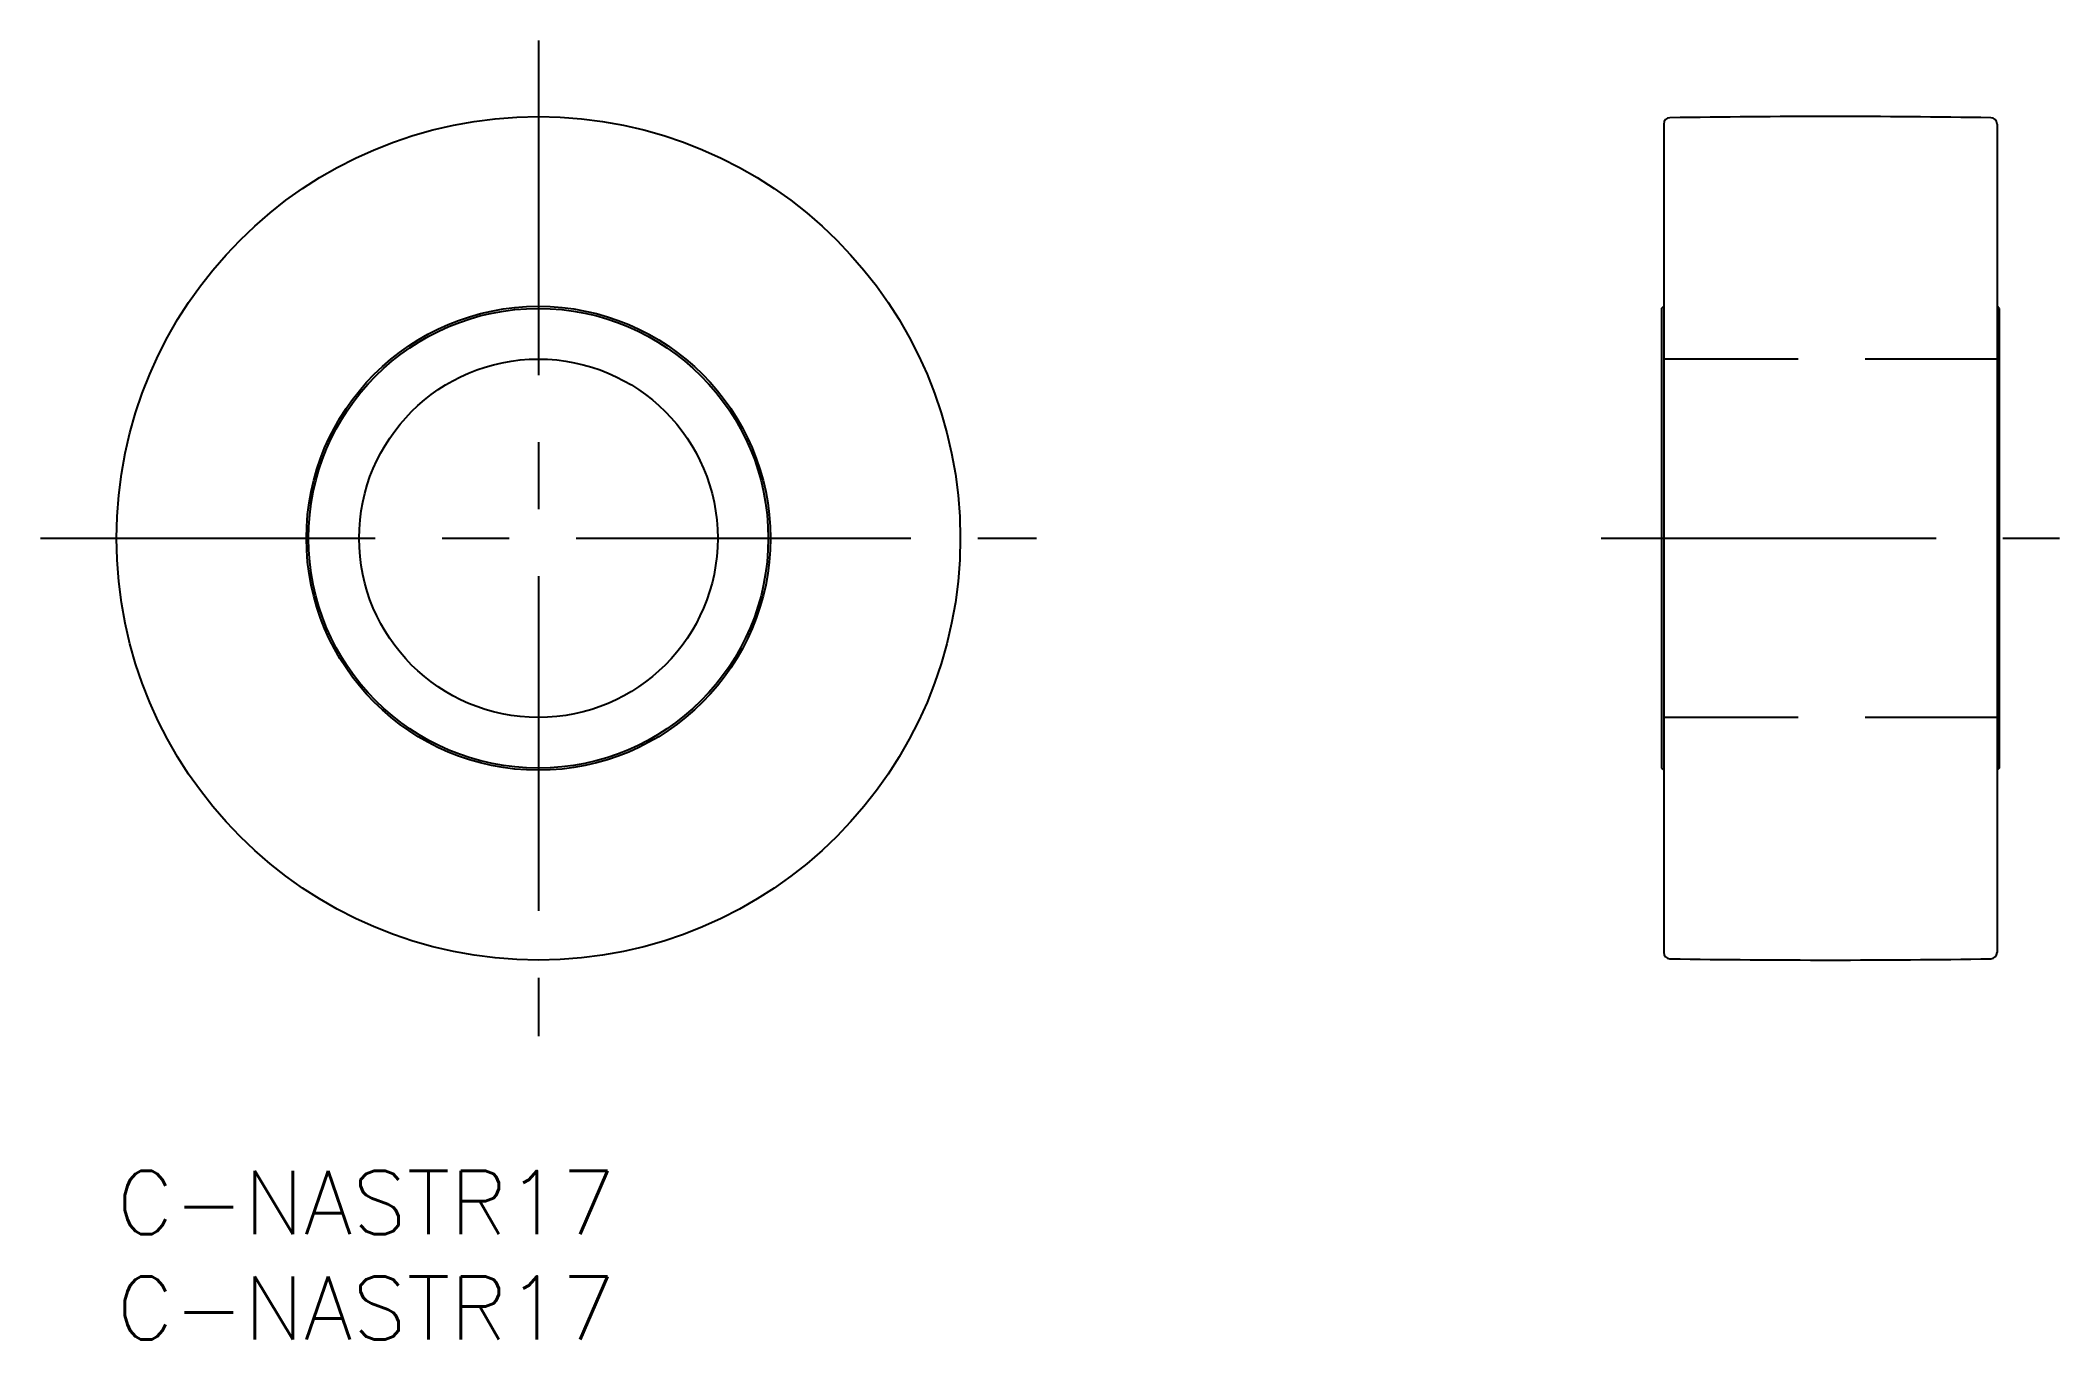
# Model space of a CAD drawing. Extents: x -3.6 to 92.1, y -8 to 53.6.
import ezdxf

# ---------------------------------------------------------------- set-up
doc = ezdxf.new("R2010")
doc.units = 0
doc.header["$LTSCALE"] = 0.5
doc.linetypes.add('CENTER', pattern=[50.8, 31.75, -6.35, 6.35, -6.35])
doc.linetypes.add('DASHED', pattern=[19.05, 12.7, -6.35])
for name, color, linetype in [('MSM_CENTER', 1, 'CENTER'), ('MSM_CONTINUOUS', 7, 'CONTINUOUS'), ('MSM_DASHED', 4, 'DASHED'), ('MSM_PART_NUMBER', 7, 'CONTINUOUS')]:
    doc.layers.add(name, color=color, linetype=linetype)
doc.styles.get("Standard").update_dxf_attribs({"font": 'txt.shx', "height": 3, "bigfont": 'bigfont.shx'})

# ---------------------------------------------------------------- blocks, each defined once
blk = doc.blocks.new('*U14')
at = {"layer": 'MSM_PART_NUMBER'}
blk.add_text('C-NASTR17', height=3, dxfattribs=at).set_placement((0, -3))
blk = doc.blocks.new('*U15')
at = {"layer": 'MSM_PART_NUMBER'}
blk.add_text('C-NASTR17', height=3, dxfattribs=at).set_placement((0, -8))

msp = doc.modelspace()

# ---------------------------------------------------------------- linework, layer by layer
at = {"layer": 'MSM_CENTER'}
for p, q in [((20, 53.611), (20, 6.389)), ((-3.611, 30), (43.611, 30)), ((70.389, 30), (92.124, 30))]:
    msp.add_line(p, q, dxfattribs=at)
at = {"layer": 'MSM_CONTINUOUS'}
for p, q in [((73.356, 49.642), (73.356, 10.358)), ((89.156, 49.642), (89.156, 10.358)), ((73.256, 40.9), (73.356, 41)), ((73.256, 40.9), (73.256, 19.1)), ((89.256, 40.9), (89.156, 41)), ((89.256, 40.9), (89.256, 19.1)), ((73.256, 19.1), (73.356, 19)), ((89.256, 19.1), (89.156, 19))]:
    msp.add_line(p, q, dxfattribs=at)
for radius in [20, 11, 10.9, 8.5]:
    msp.add_circle((20, 30), radius, dxfattribs=at)
for centre, radius, start, end in [((73.656, 49.642), 0.3, 90.87145, 180), ((81.256, -450), 500, 89.12855, 90.87145), ((88.856, 49.642), 0.3, 0, 89.12855), ((73.656, 10.358), 0.3, 180, 269.12855), ((81.256, 510), 500, 269.12855, 270.87145), ((88.856, 10.358), 0.3, 270.87145, 0)]:
    msp.add_arc(centre, radius, start, end, dxfattribs=at)
at = {"layer": 'MSM_DASHED'}
for p, q in [((89.256, 38.5), (73.256, 38.5)), ((89.256, 21.5), (73.256, 21.5))]:
    msp.add_line(p, q, dxfattribs=at)

# ---------------------------------------------------------------- block references
at = {"layer": 'MSM_CONTINUOUS'}
for name in ['*U14', '*U15']:
    msp.add_blockref(name, (0, 0), dxfattribs=at)

doc.saveas('drawing.dxf')
